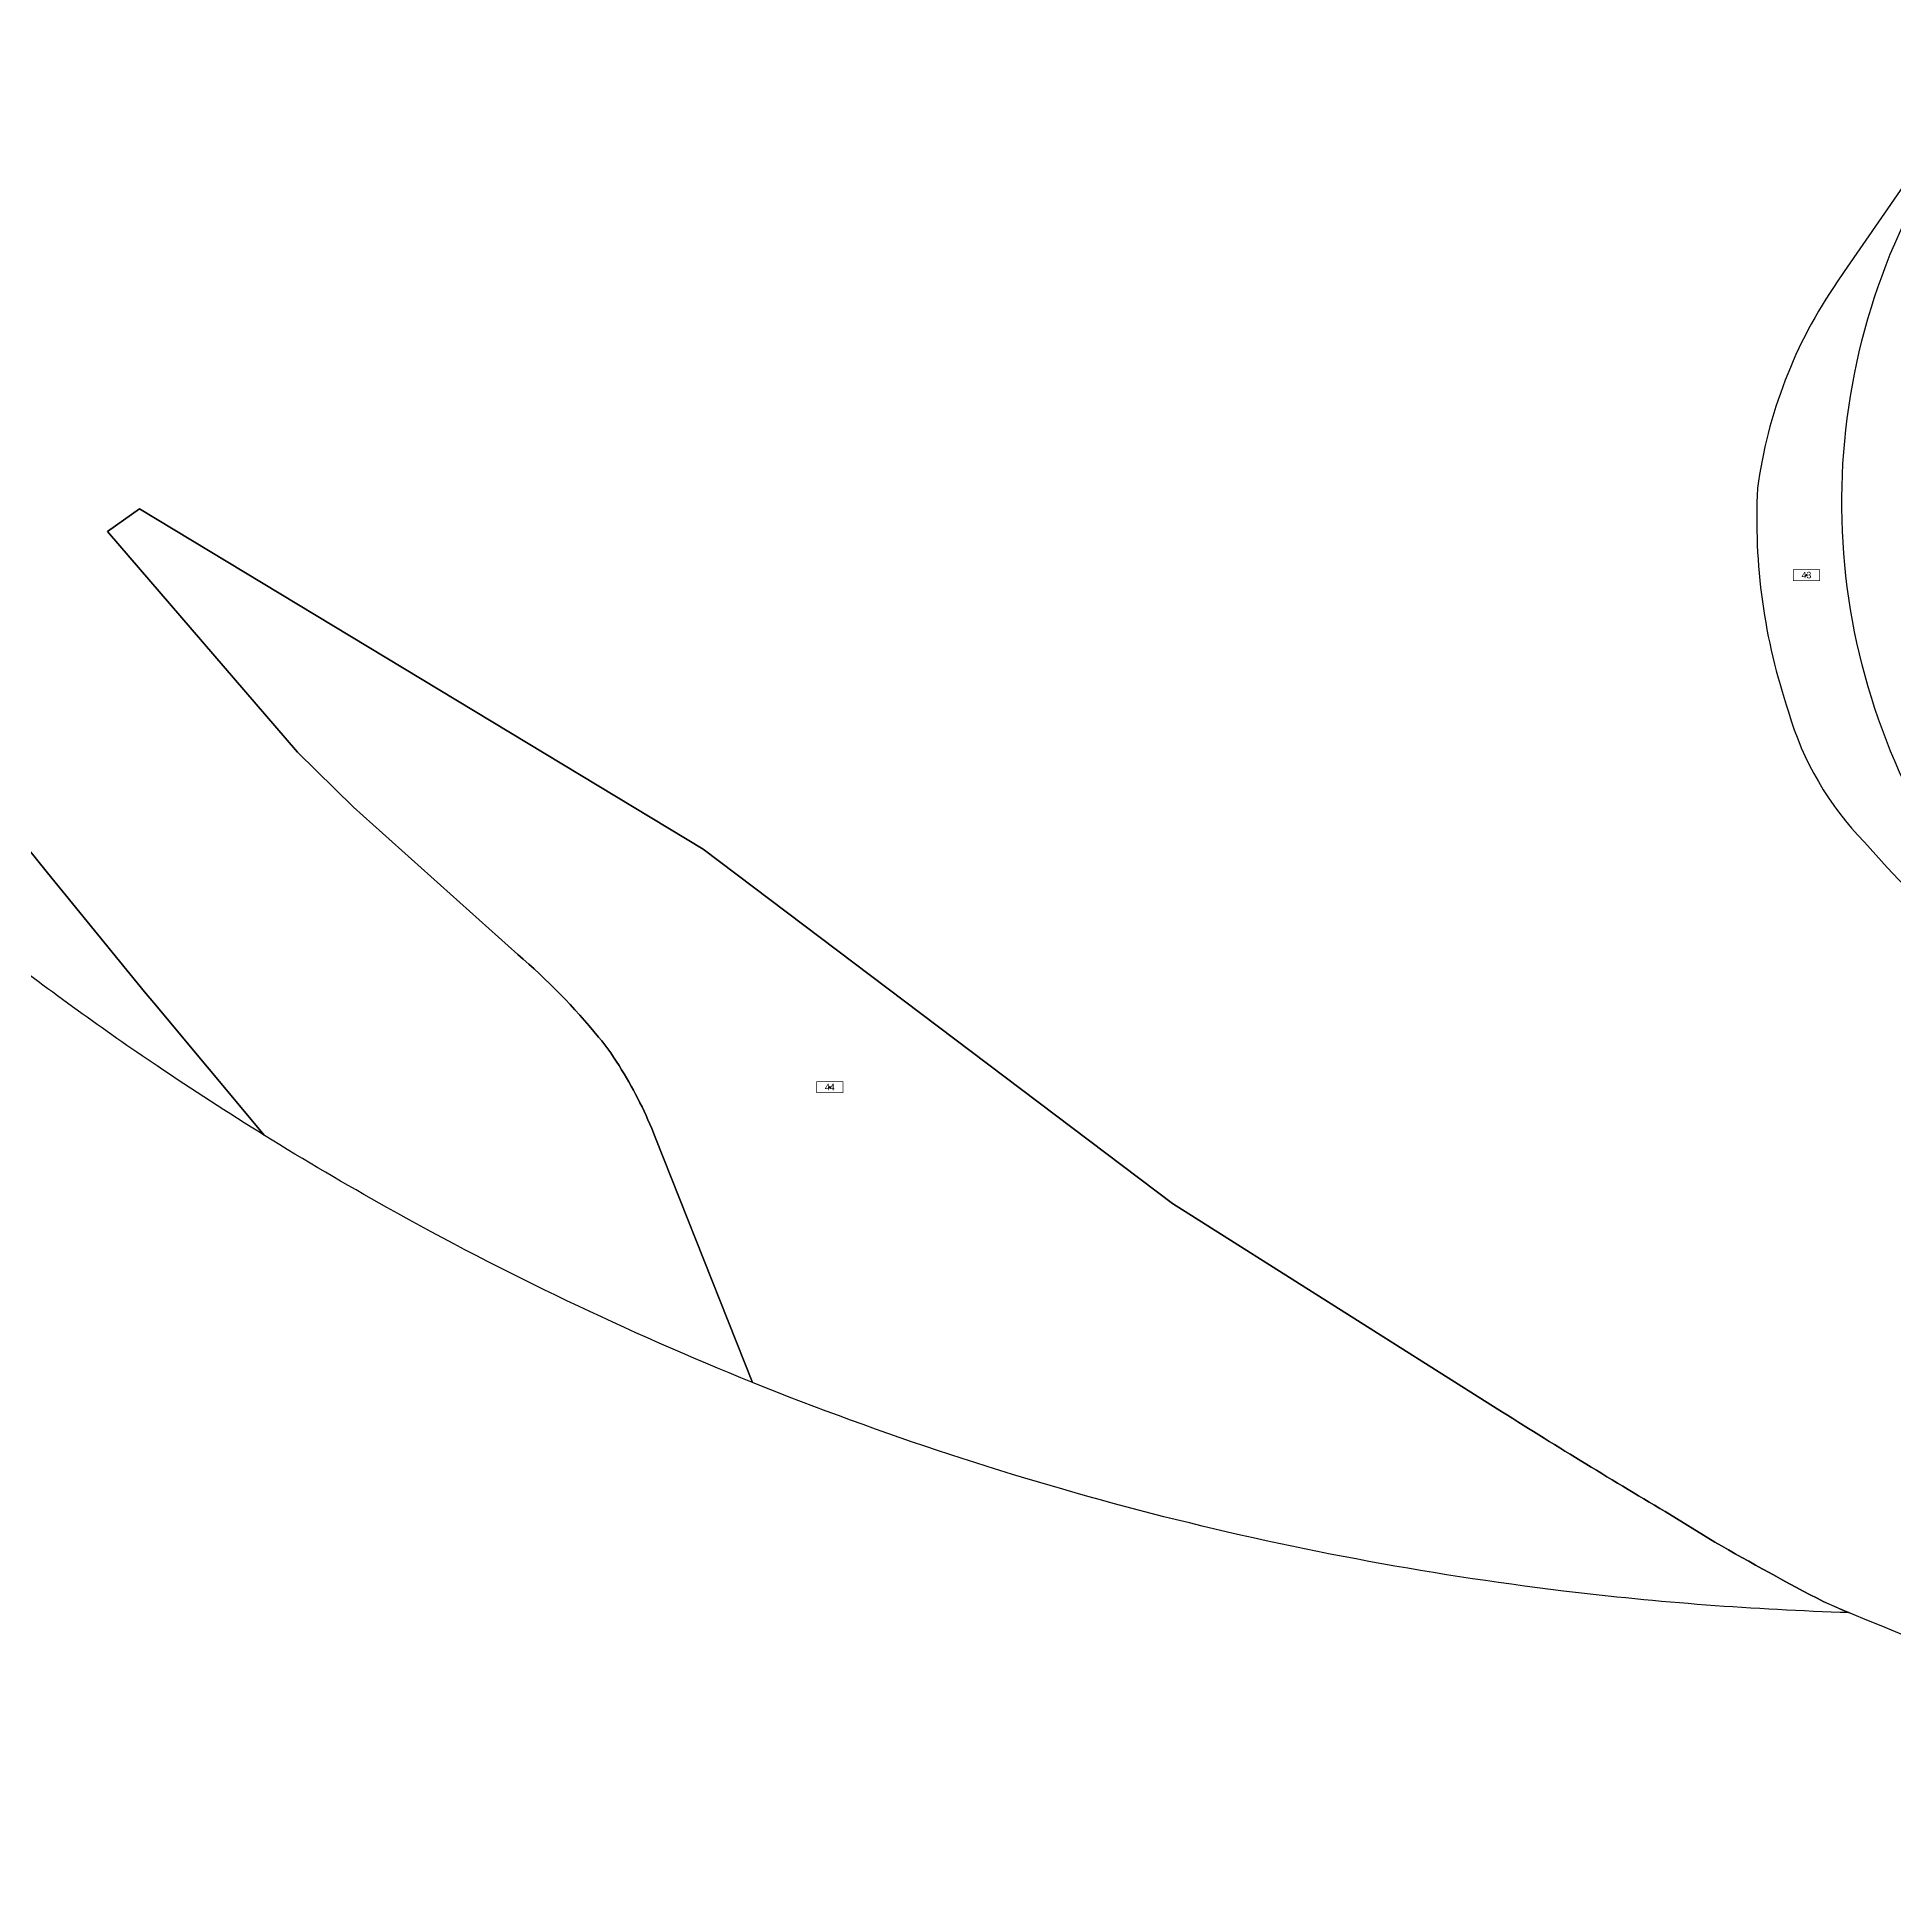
# Model space of a CAD drawing. Header units: metres. Extents: x 185880 to 187240, y 655268 to 656231.
# Drawn here: x 186390.9 to 186815.3, y 655281.8 to 655705.2 of the extents above; entities that cross this region are included whole.
import ezdxf
from ezdxf.enums import TextEntityAlignment as Align

# ---------------------------------------------------------------- set-up
doc = ezdxf.new("R2010")
doc.units = ezdxf.units.M
doc.layers.add('Pcell', color=160, linetype='Continuous')
doc.layers.add('scellno', color=160, linetype='Continuous')
doc.styles.add('mvt-nos', font='mvt-nos.shx')

# ---------------------------------------------------------------- blocks, each defined once
blk = doc.blocks.new('Cellno')
at = {"color": 2}
for points in [[(0, 0.4), (0, -0.4)], [(-0.4, 0), (0.4, 0)]]:
    blk.add_lwpolyline(points, dxfattribs=at)
at = {"layer": 'scellno', "const_width": 0.25}
blk.add_lwpolyline([(6, 2.5), (-6, 2.5), (-6, -2.5), (6, -2.5)], close=True, dxfattribs=at)
at = {"layer": 'scellno', "style": 'mvt-nos'}
blk.add_attdef('CELLNO', text='', height=3, dxfattribs=at).set_placement((0, 0), align=Align.MIDDLE)
at = {"layer": 'scellno', "style": 'mvt-nos', "flags": 1}
for tag, p in [('CODE', (-0.29, -6)), ('AREA', (0.21, -8.97))]:
    blk.add_attdef(tag, text='', height=2.5, dxfattribs=at).set_placement(p, align=Align.CENTER)

msp = doc.modelspace()

# ---------------------------------------------------------------- linework, layer by layer
at = {"layer": 'Pcell'}
for points in [[(187203.16, 655385.69, -0.009199), (187129.68, 655389.86, -0.11546), (186876.57, 655469.53, -0.089752), (186836.14, 655504.56, 0.006565), (186826.43, 655518.55, -0.283918), (186824.96, 655676.8, -0.018187), (186843.62, 655705.18, 0.054952), (186829.35, 655688.68), (186803.77, 655651.6), (186802.18, 655649.3, 0.11778), (186783.94, 655602.1, 0.094283), (186791.03, 655551.03, 0.124516), (186808.4, 655521.25, 0.095459), (186905.94, 655445.55), (186912.73, 655442.23), (186918.56, 655439.88), (186919.94, 655439.25), (186971.2, 655418.78, 0.080941), (187093.66, 655391.59), (187129.67, 655389.54), (187179.65, 655386.44), (187203.16, 655385.69)], [(186418.3, 655470.09, -0.015225), (186382.22, 655496.11, -0.006226), (186367.94, 655507.37), (186356.72, 655520.88), (186215.47, 655684.38), (186222.25, 655690.18), (186230.08, 655696.89), (186231.26, 655695.49), (186236.01, 655689.87), (186289.1, 655641.93), (186384.12, 655525.57), (186393.26, 655514.23), (186415.45, 655487.01), (186417.54, 655484.5), (186442.87, 655454.19, -0.010015), (186418.3, 655470.09)], [(186554.35, 655397.76), (186532.13, 655453.81, 0.042648), (186524.44, 655469.24, 0.034198), (186519.16, 655476.69, 0.045089), (186500.71, 655495.54), (186463.2, 655529.25), (186450.39, 655541.83), (186406.94, 655592.21), (186414.25, 655597.43), (186543.05, 655519.61), (186650.29, 655438.66), (186724.47, 655391.76, 0.007224), (186762.82, 655368.29), (186774.22, 655361.29, 0.010548), (186799.14, 655347.62, 0.001542), (186804.91, 655345.16, -0.000002), (186804.91, 655345.17, -0.02235), (186739.65, 655350.11, -0.065754), (186554.35, 655397.76)]]:
    msp.add_lwpolyline(points, format="xyb", close=True, dxfattribs=at)
for points in [[(186829.35, 655688.68), (186803.77, 655651.6), (186802.18, 655649.3, 0.11778), (186783.94, 655602.1, 0.094283), (186791.03, 655551.03, 0.124516), (186808.4, 655521.25, 0.095459), (186905.94, 655445.55)], [(187015.11, 655282.13, -0.055606), (186799.14, 655347.62, -0.010548), (186774.22, 655361.29), (186762.82, 655368.29, -0.007224), (186724.47, 655391.76), (186650.29, 655438.66), (186543.05, 655519.61), (186414.25, 655597.43), (186406.94, 655592.21), (186450.39, 655541.83), (186463.2, 655529.25), (186500.71, 655495.54, -0.045089), (186519.16, 655476.69, -0.034198), (186524.44, 655469.24, -0.042648), (186532.13, 655453.81), (186554.35, 655397.76, -0.031733), (186470.79, 655437.76, -0.011088), (186442.87, 655454.19), (186417.54, 655484.5), (186415.45, 655487.01), (186393.26, 655514.23), (186384.12, 655525.57)]]:
    msp.add_lwpolyline(points, format="xyb", dxfattribs=at)

# ---------------------------------------------------------------- block references
at = {"layer": 'scellno', "xscale": 0.5, "yscale": 0.5, "zscale": 0.5}
for p, values in [((186795.14, 655582.25), {'CELLNO': '43'}), ((186571.99, 655465.26), {'CELLNO': '44'})]:
    msp.add_blockref('Cellno', p, dxfattribs=at).add_auto_attribs(values)

doc.saveas('drawing.dxf')
